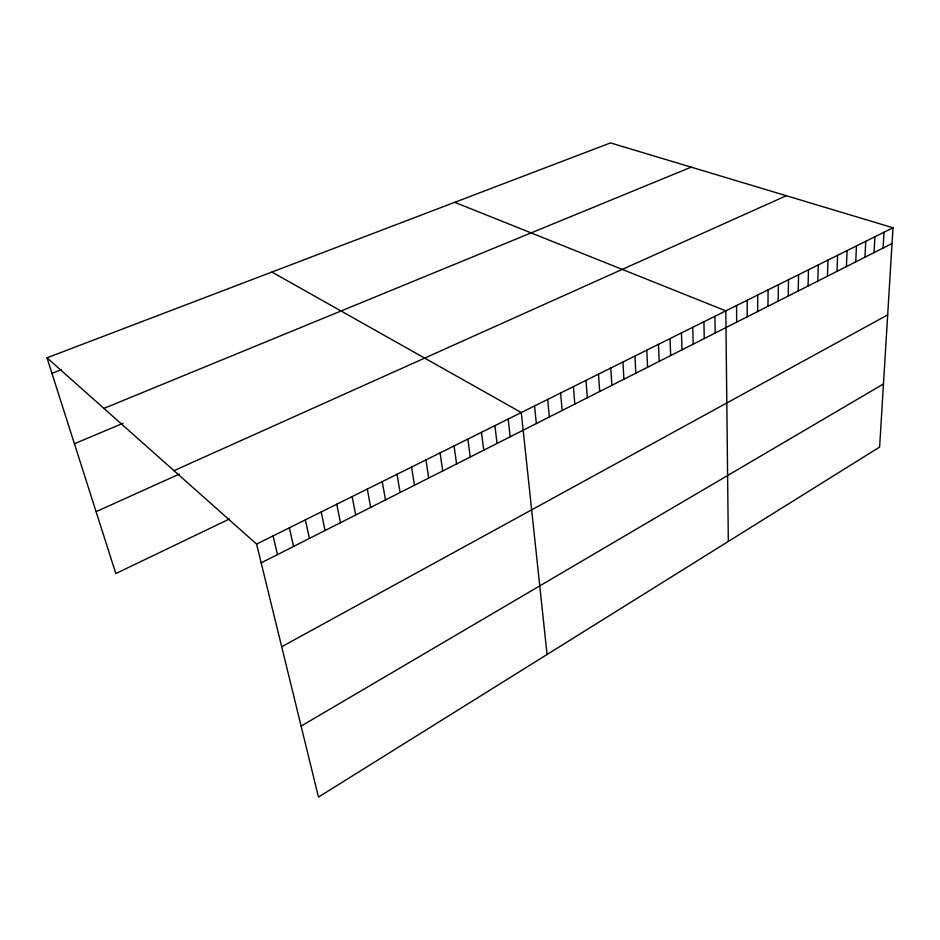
<?xml version="1.0" encoding="UTF-8"?>
<svg xmlns="http://www.w3.org/2000/svg" width="940" height="940" viewBox="0 0 940 940"><rect width="100%" height="100%" fill="white"/><g stroke="black" fill="none" stroke-linecap="round" stroke-linejoin="round"><path stroke-width="1.41" d="M757.652 311.539L757.711 295.019M767.968 306.311L768.098 289.861M778.167 301.153L778.367 284.75M788.249 296.053L788.519 279.709M798.213 291L798.553 274.715M808.071 286.019L808.482 269.78M817.812 281.084L818.293 264.904M827.459 276.207L827.999 260.086M836.988 271.378L837.587 255.316M846.411 266.608L847.081 250.604M855.741 261.884L856.469 245.939M864.965 257.219L865.752 241.322M874.082 252.601L874.928 236.751M883.107 248.031L884.011 232.239M893 227.774L879.617 447.076L318.472 797.085L256.585 544.096L47 357.811L610.507 142.915L893 227.774L256.585 544.096M301.106 726.091L883.459 383.966M281.695 646.732L887.677 314.888M261.167 562.848L892.036 243.507M229.372 519.009L115.832 573.553L47 357.811M96.08 511.666L179.387 474.054M173.971 470.67L786.298 195.732M74.413 443.727L122.999 423.317M103.917 408.406L691.17 167.155M51.959 373.356L61.429 369.679M454.748 202.323L725.809 310.87L728.324 541.428M271.907 272.048L521.277 412.531L547.068 654.499M273.082 535.894L277.488 554.588M289.344 527.81L293.562 546.457M305.371 519.844L309.424 538.42M321.186 511.983L325.064 530.513M336.767 504.24L340.48 522.699M352.147 496.602L355.696 515.003M367.305 489.059L370.689 507.412M382.251 481.632L385.494 499.916M397.009 474.301L400.088 492.525M411.555 467.062L414.493 485.24M425.914 459.93L428.711 478.049M440.085 452.892L442.74 470.94M454.067 445.936L456.582 463.937M467.862 439.086L470.247 457.016M481.48 432.318L483.736 450.19M494.91 425.632L497.048 443.457M508.188 419.04L510.185 436.795M534.566 405.927L536.329 423.564M547.679 399.406L549.324 416.984M560.628 392.979L562.155 410.498M573.412 386.622L574.822 404.082M586.019 380.348L587.336 397.749M598.486 374.155L599.685 391.498M610.789 368.045L611.881 385.318M622.938 362.006L623.925 379.231M634.935 356.048L635.828 373.204M646.779 350.15L647.578 367.258M658.482 344.334L659.187 361.371M670.044 338.588L670.655 355.567M681.465 332.913L681.993 349.833M692.757 327.308L693.191 344.169M703.907 321.762L704.248 338.565M714.917 316.287L715.187 333.03M736.561 305.524L736.666 322.162M747.194 300.248L747.218 316.815"/></g></svg>
